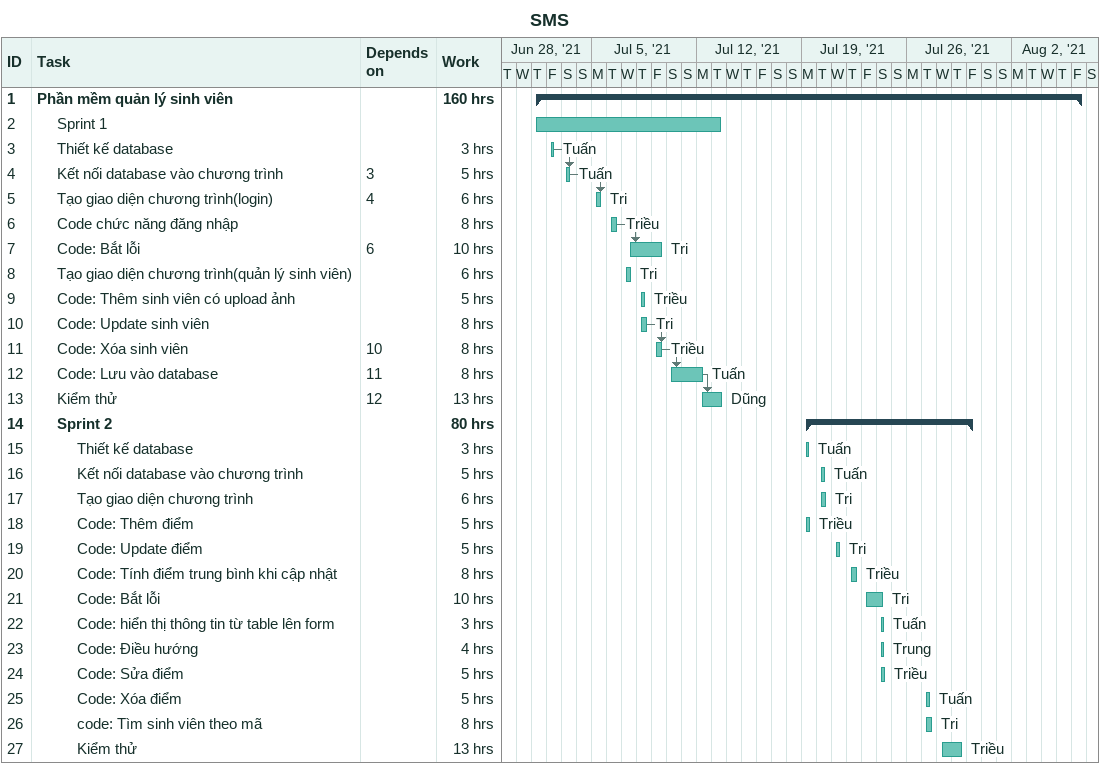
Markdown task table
SMS

| ID | Level | Task | Start | Finish | Predecessors | Resources | Work (h) |
|---|---|---|---|---|---|---|---|
| 1 | 1 | **Phần mềm quản lý sinh viên** | 2021-07-01 | 2021-08-06 |  |  | 160 |
| 2 | 2 | Sprint 1 | 2021-07-01 | 2021-07-13 |  |  |  |
| 3 | 2 | Thiết kế database | 2021-07-02 | 2021-07-02 |  | Tuấn | 3 |
| 4 | 2 | Kết nối database vào chương trình | 2021-07-03 | 2021-07-03 | 3 | Tuấn | 5 |
| 5 | 2 | Tạo giao diện chương trình(login) | 2021-07-05 | 2021-07-05 | 4 | Tri | 6 |
| 6 | 2 | Code chức năng đăng nhập | 2021-07-06 | 2021-07-06 |  | Triều | 8 |
| 7 | 2 | Code: Bắt lỗi | 2021-07-07 | 2021-07-09 | 6 | Tri | 10 |
| 8 | 2 | Tạo giao diện chương trình(quản lý sinh viên) | 2021-07-07 | 2021-07-07 |  | Tri | 6 |
| 9 | 2 | Code: Thêm sinh viên có upload ảnh | 2021-07-08 | 2021-07-08 |  | Triều | 5 |
| 10 | 2 | Code: Update sinh viên | 2021-07-08 | 2021-07-08 |  | Tri | 8 |
| 11 | 2 | Code: Xóa sinh viên | 2021-07-09 | 2021-07-09 | 10 | Triều | 8 |
| 12 | 2 | Code: Lưu vào database | 2021-07-10 | 2021-07-12 | 11 | Tuấn | 8 |
| 13 | 2 | Kiểm thử | 2021-07-12 | 2021-07-13 | 12 | Dũng | 13 |
| 14 | 2 | **Sprint 2** | 2021-07-19 | 2021-07-30 |  |  | 80 |
| 15 | 3 | Thiết kế database | 2021-07-19 | 2021-07-19 |  | Tuấn | 3 |
| 16 | 3 | Kết nối database vào chương trình | 2021-07-20 | 2021-07-20 |  | Tuấn | 5 |
| 17 | 3 | Tạo giao diện chương trình | 2021-07-20 | 2021-07-20 |  | Tri | 6 |
| 18 | 3 | Code: Thêm điểm | 2021-07-19 | 2021-07-19 |  | Triều | 5 |
| 19 | 3 | Code: Update điểm | 2021-07-21 | 2021-07-21 |  | Tri | 5 |
| 20 | 3 | Code: Tính điểm trung bình khi cập nhật | 2021-07-22 | 2021-07-22 |  | Triều | 8 |
| 21 | 3 | Code: Bắt lỗi | 2021-07-23 | 2021-07-24 |  | Tri | 10 |
| 22 | 3 | Code: hiển thị thông tin từ table lên form | 2021-07-24 | 2021-07-24 |  | Tuấn | 3 |
| 23 | 3 | Code: Điều hướng | 2021-07-24 | 2021-07-24 |  | Trung | 4 |
| 24 | 3 | Code: Sửa điểm | 2021-07-24 | 2021-07-24 |  | Triều | 5 |
| 25 | 3 | Code: Xóa điểm | 2021-07-27 | 2021-07-27 |  | Tuấn | 5 |
| 26 | 3 | code: Tìm sinh viên theo mã | 2021-07-27 | 2021-07-27 |  | Tri | 8 |
| 27 | 3 | Kiểm thử | 2021-07-28 | 2021-07-29 |  | Triều | 13 |
